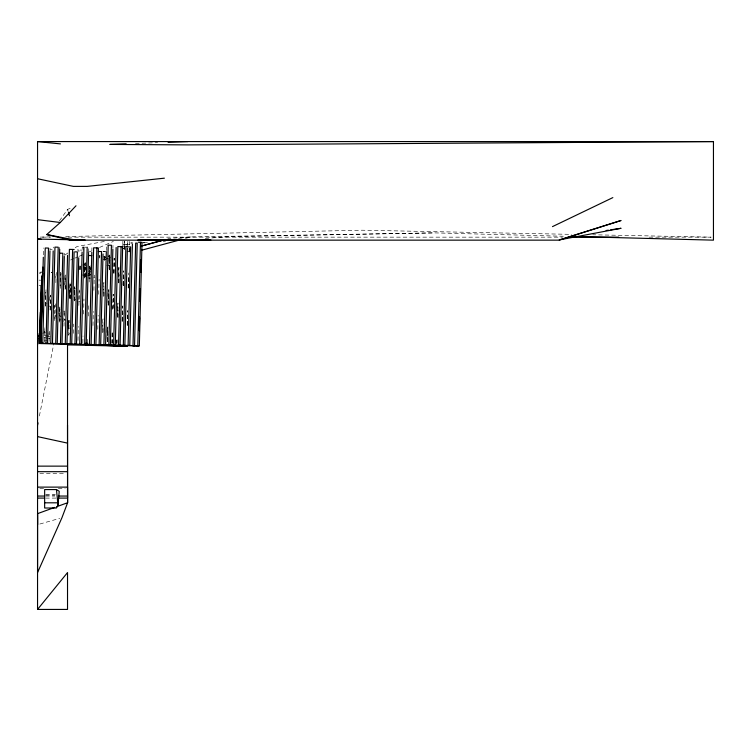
<?xml version="1.0" encoding="UTF-8"?>
<svg xmlns="http://www.w3.org/2000/svg" width="751" height="751" viewBox="0 0 751 751"><rect width="100%" height="100%" fill="white"/><g stroke="black" fill="none" stroke-linecap="round" stroke-linejoin="round"><path stroke-width="0.56" stroke-dasharray="3.75 2.82" d="M43.37 254.936L43.558 247.98M44.131 332.637L44.253 327.99M45.069 296.607L45.191 291.951M44.347 341.395L44.694 327.868M45.248 306.051L45.604 292.458M45.407 306.164L45.971 289.745M50.017 248.149L49.979 249.679L53.218 249.764L53.283 247.079M48.815 336.307L48.937 331.679M49.754 300.447L49.904 294.664M49.125 341.47L49.397 330.984M50.082 309.994L50.458 295.124M50.204 310.163L50.617 295.096M51.481 272.82L51.49 272.219M51.622 272.773L51.641 272.209M54.457 308.652L54.551 305.178M55.386 278.349L55.443 276.218M54.588 320.621L54.983 305.591M55.058 313.158L55.292 303.826M55.865 282.686L56.081 274.134M55.048 318.706L55.198 313.12M56.231 274.096L56.269 272.36M59.695 249.219L59.751 247.248M59.141 318.011L59.442 306.446M60.071 282.151L60.324 272.519M60.118 285.971L60.465 272.472M59.338 322.141L59.489 316.143L61.178 316.162L59.629 316.105L59.873 306.877M60.493 288.403L60.859 274.265M59.911 315.824L60.08 309.196M61.009 274.228L61.028 273.261M59.911 321.231L60.052 315.786M64.323 255.274L64.37 253.312M63.826 321.663L64.098 311.271M64.793 284.695L65.027 275.457M65.046 280.17L65.187 274.782M64.013 326.225L64.173 319.982L65.863 320.001L64.314 319.945L64.558 310.632M65.027 286.582L65.187 280.132M65.084 289.623L65.168 286.544M65.262 288.835L65.628 274.913M68.529 325.267L68.594 323.014M68.538 330.656L68.801 320.358L70.35 320.424M69.468 294.045L69.712 284.807M68.557 335.256L68.942 320.489M68.876 328.412L69.092 320.217M69.665 297.997L70.04 282.93M69.899 294.448L70.153 284.169M69.918 298.691L70.294 284.15M70.059 298.832L70.416 285.061M70.2 298.579L70.416 290.562M74.152 293.059L74.208 290.74M73.232 333.369L73.476 324.038M74.171 297.218L74.443 286.722M74.236 300.785L74.602 286.722M74.368 300.963L74.734 287.07M78.893 251.979L78.949 250.027L77.259 249.999L82.178 250.111M78.893 299.987L79.137 290.844M77.973 340.466L78.329 326.478M78.874 305.488L79.296 289.924M79.831 269.525L79.925 265.319M79.944 269.759L80.066 265.281M80.113 269.656L80.179 266.23M81.906 255.331L82.037 250.149M82.028 255.913L82.253 247.107L83.943 247.135M83.727 250.167L83.802 247.173L82.253 247.107M84.422 271.139L84.553 266.183M82.826 342.925L83.004 335.988M83.577 314.012L83.971 298.973M84.516 278.152L84.901 263.094M84.807 272.275L85.051 262.963M84.816 277.438L85.22 262.521M85.004 276.208L85.37 267.741M85.361 273.336L85.239 277.682L83.69 277.626M88.59 252.42L88.721 247.276M89.331 266.323L89.285 268.285L90.824 268.342M87.604 343.038L87.726 338.344M88.308 316.068L88.646 303.16M89.191 282.057L89.472 266.286M89.726 272.378L89.904 266.342M89.81 275.241L90.054 265.732M90.12 268.877L89.932 275.392L88.393 275.335M90.101 274.359L90.054 276.208L88.505 276.143M91.857 251.134L91.941 247.792M92.983 325.558L93.349 311.477M93.903 290.374L94.297 275.119M97.808 329.276L98.174 315.279M98.719 294.289L99.113 279.128M99.658 258.137L99.733 255.378M99.817 257.537L99.874 255.34M102.333 329.06L102.577 319.757M103.272 293.021L103.544 282.554M104.276 259.808L104.342 257.142L106.032 257.171M104.417 259.771L104.455 258.325M102.643 332.815L103.009 318.762M103.591 296.495L103.957 282.442M104.549 260.306L104.68 254.476M104.689 260.156L104.821 254.439M104.821 259.977L104.905 256.57M103.103 332.252L103.253 326.422M104.042 296.072L104.192 290.233M106.36 250.618L106.501 245.145L108.191 245.164M107.017 332.693L107.168 326.882M107.956 296.673L108.135 289.708M107.008 338.476L107.309 326.882M107.947 302.522L108.275 289.764M108.914 265.413L109.308 255.687M107.205 341.198L107.571 327.229M108.144 305.103L108.538 289.97M109.083 269.018L109.449 255.049M109.533 257.959L109.552 257.105M107.496 341.799L107.881 326.732M108.454 304.699L108.848 289.633M109.364 269.919L109.674 257.922M109.73 254.946L109.684 256.711L108.144 256.654M107.637 341.761L107.966 329.013M108.604 304.662L108.904 293.068M109.505 269.881L109.777 259.452M107.778 341.696L107.966 334.674M108.726 305.432L108.904 298.41M109.665 269.158L109.843 262.146M112.894 248.299L112.969 245.314M111.815 343.216L112.143 330.402M112.688 309.431L113.082 294.279M113.626 273.308L114.021 258.166M112.068 343.629L112.406 330.825M112.979 308.708L113.335 294.739M113.917 272.613L114.274 258.644M112.237 343.104L112.575 330.337M113.148 308.285L113.504 294.354M114.049 273.467L114.443 258.372M116.593 343.357L116.677 339.856M117.344 314.2L117.616 303.695M118.282 278.03L118.564 267.534M116.846 343.77L116.94 340.269M117.541 316.903L117.907 302.878M118.423 283.024L118.818 267.835M117.015 343.226L117.109 339.715M117.691 317.429L118.057 303.357M118.602 282.245L118.996 266.999M118.114 317.57L118.292 310.595M119.015 282.705L119.231 274.566M122.798 244.554L122.892 241.193M122.084 321.362L122.479 306.239M123.023 285.296L123.389 271.336M122.235 321.193L122.629 305.995M123.173 284.939L123.539 270.904M122.375 321.156L122.77 305.948M123.286 285.464L123.68 270.858M124.225 249.248L124.431 241.259M124.582 241.09L124.384 248.572L122.845 248.515M122.798 320.517L122.986 313.543M123.708 285.633L123.915 277.495M124.497 249.623L124.638 244.225L129.416 244.375L122.957 244.206L124.638 244.225M123.859 285.784L123.906 283.324M127.276 246.891L125.727 246.826L125.746 246.131L127.435 246.15L122.657 246.009M127.51 247.257L127.661 241.428M127.736 244.357L127.811 241.174M127.172 325.352L127.567 310.201M128.139 288.065L128.534 272.913M129.078 251.942L129.228 246.112M129.266 244.948L129.35 241.456M127.323 325.202L127.689 311.139M128.29 287.717L128.599 276.002M129.238 251.407L129.36 246.722M127.454 325.305L127.67 317.157M128.43 288.074L128.609 281.099M129.36 252.007L129.454 248.525M40.197 289.51L40.385 284.873M39.381 415.998L53.997 342.832M68.698 335.124L69.477 333.031M89.2 271.486L91.462 267.375M88.993 276.03L90.28 274.134M59.423 220.888L67.543 209.435L71.767 207.614M39.428 273.054L41.314 271.731M64.839 255.124L69.543 251.801M75.184 247.811L77.071 246.488L105.168 241.324M104.427 259.855L107.646 258.438M104.473 259.724L107.675 258.325M39.69 273.458L41.821 272.529M70.66 259.996L73.861 258.607M74.931 258.137L78.132 256.748M79.202 256.288L82.403 254.889M87.745 252.571L92.016 250.712M99.489 247.464L113.373 241.428M39.841 524.029L59.723 518.368M185.431 238.433L191.054 236.922L434.791 232.885L565.822 236.302M44.065 341.17L47.322 340.297M42.544 333.219L45.52 332.505M43.971 337.509L47.257 336.946M140.935 243.014L147.769 242.188M178.522 238.442L191.054 236.922L167.849 238.471M143.3 242.902L146.802 242.648M163.145 241.465L165.483 241.296M205.192 238.414L229.712 236.64L434.791 232.885M135.48 143.488L157.607 142.681M50.43 236.884L39.887 237.109L50.458 237.156M65.647 236.556L361.879 230.21L571.652 234.359M68.059 237.156L562.518 237.156M649.099 237.156L711.113 237.156L592.746 234.772M43.971 335.631L50.233 335.631M46.158 338.26L50.233 338.26M39.859 473.674L65.215 473.674M39.859 488.291L44.469 488.291M58.296 488.291L65.215 488.291M45.727 494.778L55.386 494.778M45.623 495.116L54.842 495.116M45.623 496.054L54.842 496.054M45.623 498.091L55.996 498.091M132.439 242.995L130.749 242.967L134.598 243.052M125.727 246.826L127.417 246.844M108.163 255.734L109.853 255.762L109.796 258.128L108.247 258.062M105.544 259.452L103.854 259.424L105.403 259.489M108.482 260.118L110.162 260.137L108.623 260.081M84.525 267.187L86.215 267.422M84.666 267.375L86.356 267.394M84.929 268.37L86.609 268.389M84.779 268.407L86.468 268.426M89.979 273.467L88.299 273.448L89.838 273.505M88.562 274.293L90.242 274.322M83.464 275.223L86.581 275.157M88.599 278.17L90.289 278.199M39.024 280.161L40.714 280.189M39.033 285.305L40.723 285.324M45.482 303.141L47.172 303.16M54.71 315.993L56.4 316.021M59.395 319.832L61.084 319.86M83.802 247.173L87.182 247.22M127.013 251.491L129.163 251.547M103.094 251.623L106.332 251.707M102.953 251.66L105.112 251.716M82.629 264.972L85.858 265.056M106.661 265.657L109.899 265.741M81.803 275.007L85.323 275.016M86.722 275.11L89.951 275.195M62.286 278.921L65.525 279.006M122.986 248.346L124.535 248.412M108.426 256.589L109.975 256.654M103.225 256.542L104.764 256.607M104.633 257.002L106.173 257.058M109.261 257.255L110.81 257.311M104.342 257.142L105.891 257.208M103.328 257.959L104.868 258.015M108.67 258.419L110.209 258.485M108.36 259.095L109.909 259.161M103.14 259.508L104.689 259.574M108.454 261.141L109.993 261.207M84.844 265.938L86.393 266.004M83.417 266.314L84.957 266.38M89.303 267.337L90.852 267.403M88.487 271.684L90.458 271.759M88.28 274.077L89.82 274.134M83.361 273.965L84.901 274.031M84.168 275.758L85.708 275.814M83.586 276.039L85.135 276.096M93.537 277.757L95.077 277.823M88.609 277.654L90.158 277.71M88.881 278.095L90.43 278.152M73.851 288.356L75.391 288.412M73.851 299.264L75.391 299.32M74.114 299.837L75.663 299.902M78.573 301.386L80.122 301.442M48.627 306.098L50.167 306.164M58.447 307.131L59.986 307.197M63.413 311.102L64.952 311.167M58.428 313.205L59.977 313.27M68.181 322.414L69.721 322.47M68.172 328.112L69.721 328.178M46.769 336.439L50.233 336.748M67.543 209.435L68.2 211.557"/><path stroke-width="1.13" d="M37.653 344.014L37.916 333.679M37.794 343.977L37.916 339.377M41.202 343.526L39.512 343.507L40.319 312.388M39.653 343.46L40.742 301.442M41.192 289.604L39.794 343.423L41.624 343.404L39.512 343.507M39.934 343.385L41.605 279.278M41.803 276.969L40.085 343.348L42.197 343.254L40.225 343.31L41.972 276.161M40.366 343.263L42.281 275.11M42.441 274.547L40.657 343.188L139.329 345.751L142.023 242.32L138.315 242.207M42.619 273.186L40.798 343.151L42.629 343.132M40.939 343.113L42.92 267.056M41.08 343.076L43.314 257.255M42.769 343.094L45.238 247.999L48.477 248.083L46.008 343.179M47.548 343.245L49.951 250.853M50.786 343.329L53.18 250.937M52.467 343.348L54.973 247.107L58.203 247.192L55.705 343.432M57.245 343.498L59.695 249.219M60.484 343.582L62.831 253.256L59.592 253.171M62.023 343.639L64.295 256.438M65.262 343.723L67.552 255.359M66.952 343.751L69.402 249.37L74.18 249.51M70.181 343.836L72.631 249.454M71.73 343.892L74.114 251.829M74.959 343.977L77.353 251.914L75.194 251.857M76.508 344.042L78.742 257.809M79.737 344.127L82.028 255.913M81.427 344.146L83.915 248.299M84.656 344.23L87.182 247.22M125.37 346.183L85.999 345.319L86.065 343.01M86.205 344.296L88.562 253.444M87.548 345.385L87.604 343.038M89.435 344.38L91.829 252.242M91.124 344.399L93.631 247.811L98.409 247.961M94.354 344.484L96.87 247.896M95.903 344.549L98.39 248.834M99.132 344.634L101.554 251.566L98.315 251.482M100.681 344.7L103.037 253.951M103.91 344.784L106.332 251.707M105.6 344.803L108.191 245.164L111.42 245.248L108.829 344.887M110.378 344.953L112.866 249.285M113.608 345.038L116.142 247.483M115.297 345.056L117.86 246.553L122.638 246.703M118.536 345.141L121.089 246.638M120.076 345.207L122.657 246.009M123.314 345.291L125.858 247.257M124.854 345.347L127.388 248.018M128.092 345.432L130.646 246.929L128.496 246.872M129.773 345.46L132.411 244.159M133.011 345.544L135.668 243.08L137.217 243.136L134.551 345.601M137.79 345.685L140.475 242.263M139.301 324.911L139.517 316.744M140.061 295.744L140.249 288.75M140.822 266.586L141 259.583M139.301 330.703L139.63 317.88M140.052 301.555L140.39 288.722M140.812 272.397L141.141 259.564M57.958 505.141L59.245 491.304L56.466 489.577L44.647 489.577L44.647 508.014L56.466 508.014L57.958 505.141L56.466 489.577M37.55 425.141L38.01 422.86M37.55 609.427L67.524 572.572L67.524 609.427L37.55 609.427L37.55 141.573L713.45 141.573L713.45 240.151L575.153 236.546M610.704 229.825L621.068 228.285L559.213 239.907L621.068 220.494L559.213 240.151L70.04 240.151L46.703 234.556L60.268 222.503L75.992 205.783M552.492 226.614L612.854 197.607M54.729 507.404L37.55 513.646L37.55 572.572L61.939 517.739L67.609 502.729L67.524 425.141M56.869 506.625L67.609 502.729L67.524 486.92M141.366 246.14L164.638 239.804M141.592 250.224L179.808 239.944M143.732 245.38L163.568 240.067M606.095 230.51L608.404 230.163M164.385 178.175L87.2 186.389L73.354 186.389L37.55 178.738M148.06 239.963L137.79 240.151L181.141 239.944M177.161 240.451L184.164 239.935M126.159 143.826L109.843 144.427L188.088 144.887L713.45 141.573M168.093 142.296L187.9 141.573M41.033 239.09L37.55 239.09L81.577 239.944M70.04 240.151L85.107 239.954M210.918 239.944L142.239 240.395L140.099 239.926M570.704 237.156L618.674 237.156M39.859 335.631L37.55 335.631L39.859 335.838M37.55 338.26L39.859 338.26M37.55 466.136L67.524 466.136M37.55 471.684L67.524 471.684M37.55 487.117L67.524 487.117M37.55 496.054L44.469 496.054M58.296 496.054L67.524 496.054M37.55 498.091L44.469 498.091M58.296 498.091L67.524 498.091L67.524 344.052M44.647 502.813L57.958 502.813M67.75 344.502L69.862 344.409L68.031 344.418M134.41 345.648L132.58 345.657L134.269 345.685M139.329 345.751L134.129 345.723M103.6 345.357L101.911 345.329L121.737 345.723M120.733 345.995L122.282 346.061M124.938 346.295L126.769 346.286M88.505 255.5L91.744 255.584M41.052 343.564L68.322 344.343M107.543 345.244L102.765 345.094L138.907 345.873L137.217 345.845M108.951 345.347L112.181 345.432M113.298 345.61L123.277 345.779L121.596 345.76M120.873 345.958L106.689 345.479M68.144 344.878L85.999 345.319M125.079 346.258L126.628 346.324M67.89 344.465L69.439 344.521M37.55 141.573L60.456 143.892M37.55 219.658L60.268 222.503M46.703 234.556L76.029 240.151M37.55 436.613L67.524 443.118M68.529 212.617L69.505 215.8M37.55 513.862L37.634 524.658M109.092 345.3L107.402 345.282L109.092 345.3M126.919 346.249L125.229 346.22L126.919 346.249"/></g></svg>
